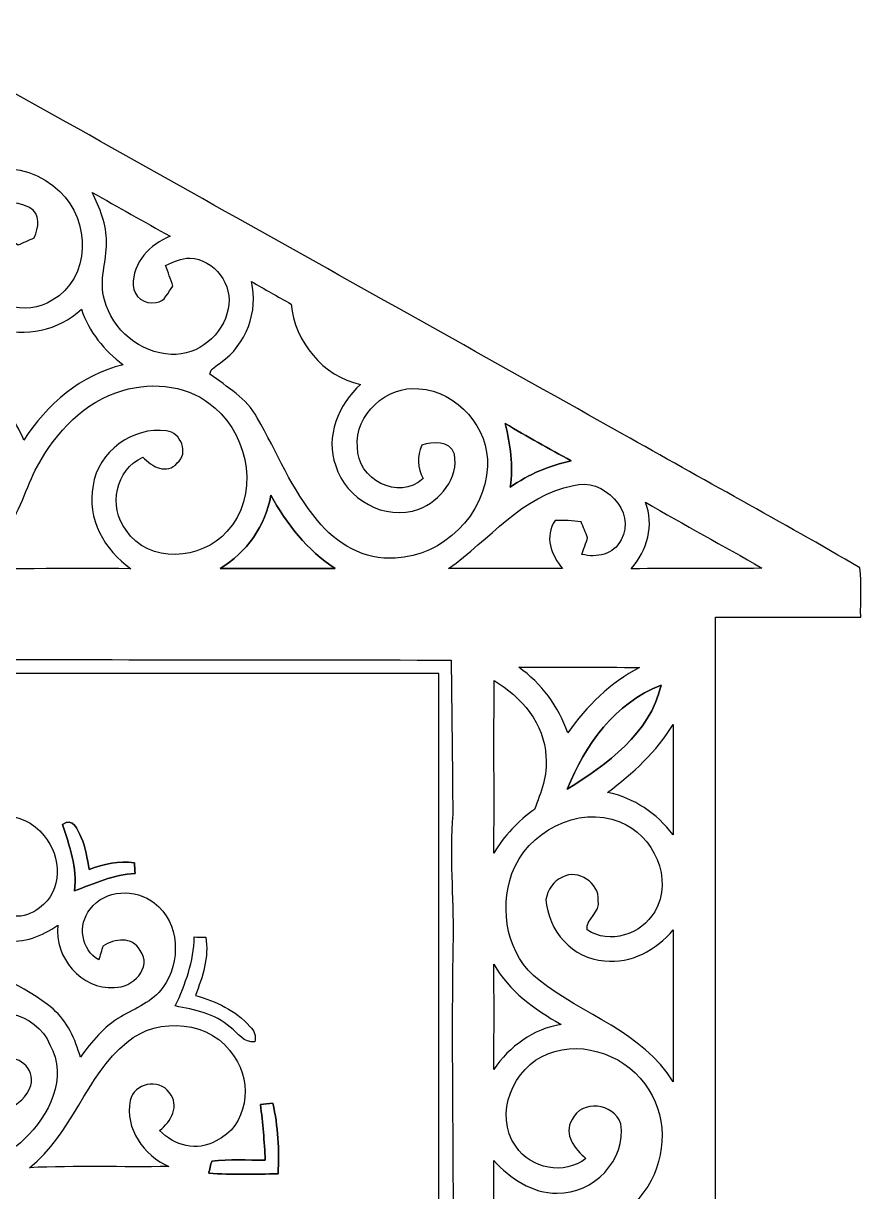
# Model space of a CAD drawing. Header units: centimetres. Extents: x -10.6 to 10.6, y -12.7 to 12.7.
# Drawn here: x -2.36 to 3.84, y 4.05 to 12.7 of the extents above; entities that cross this region are included whole.
import ezdxf

# ---------------------------------------------------------------- set-up
doc = ezdxf.new("R2010")
doc.units = ezdxf.units.CM
doc.header["$MEASUREMENT"] = 0
doc.layers.add('Camada 1', color=7, linetype='Continuous')

msp = doc.modelspace()

# ---------------------------------------------------------------- linework, layer by layer
at = {"layer": 'Camada 1', "color": 156}
for points, knots in [([(-3.39724, 12.67918), (-3.36656, 12.69717), (-3.33657, 12.69505), (-3.30694, 12.67248), (-3.30694, 12.67248), (-1.51377, 11.66636), (0.28081, 10.6627), (2.07432, 9.65764), (2.07432, 9.65764), (2.65818, 9.32602), (3.2512, 9.00782), (3.82975, 8.66775), (3.82975, 8.66775), (3.84281, 8.5471), (3.83363, 8.42504), (3.83575, 8.30367), (3.83575, 8.30367), (3.47768, 8.30438), (3.11962, 8.30367), (2.76153, 8.30403), (2.76153, 8.30403), (2.76224, 2.60667), (2.75872, -3.09068), (2.76331, -8.78804), (2.76331, -8.78804), (2.90371, -8.78804), (3.06882, -8.86989), (3.05893, -9.03216), (3.05893, -9.03216), (3.0667, -10.12189), (3.05964, -11.21197), (3.06246, -12.30171), (3.06246, -12.30171), (-1.22061, -12.30066), (-5.50367, -12.30312), (-9.7864, -12.30066), (-9.7864, -12.30066), (-9.78605, -11.26949), (-9.78534, -10.23866), (-9.78675, -9.2075), (-9.78675, -9.2075), (-9.785, -9.10201), (-9.79663, -8.9863), (-9.7356, -8.89387), (-9.7356, -8.89387), (-9.67846, -8.80886), (-9.56627, -8.80356), (-9.47561, -8.78628), (-9.47561, -8.78628), (-9.47314, -3.08963), (-9.47243, 2.60702), (-9.47596, 8.30367), (-9.47596, 8.30367), (-9.8358, 8.30438), (-10.19563, 8.30297), (-10.55581, 8.30473), (-10.55581, 8.30473), (-10.55511, 8.42821), (-10.55546, 8.55168), (-10.55404, 8.67515), (-10.55404, 8.67515), (-8.16574, 10.00478), (-5.78414, 11.34709), (-3.39724, 12.67918)], [0, 0, 0, 0, 0.0588235, 0.0588235, 0.0588235, 0.0588235, 0.1176471, 0.1176471, 0.1176471, 0.1176471, 0.1764706, 0.1764706, 0.1764706, 0.1764706, 0.2352941, 0.2352941, 0.2352941, 0.2352941, 0.2941176, 0.2941176, 0.2941176, 0.2941176, 0.3529412, 0.3529412, 0.3529412, 0.3529412, 0.4117647, 0.4117647, 0.4117647, 0.4117647, 0.4705882, 0.4705882, 0.4705882, 0.4705882, 0.5294118, 0.5294118, 0.5294118, 0.5294118, 0.5882353, 0.5882353, 0.5882353, 0.5882353, 0.6470588, 0.6470588, 0.6470588, 0.6470588, 0.7058824, 0.7058824, 0.7058824, 0.7058824, 0.7647059, 0.7647059, 0.7647059, 0.7647059, 0.8235294, 0.8235294, 0.8235294, 0.8235294, 0.8823529, 0.8823529, 0.8823529, 0.8823529, 1, 1, 1, 1]), ([(-3.0667, 11.39366), (-3.0667, 11.39366), (-3.0667, 11.39366), (-3.0667, 11.39366), (-3.0667, 11.39366), (-3.34963, 11.07934), (-3.32527, 10.56251), (-3.05611, 10.24713), (-3.05611, 10.24713), (-2.95451, 10.11837), (-2.81445, 10.02911), (-2.667, 9.96173), (-2.667, 9.96173), (-2.51989, 9.89435), (-2.41899, 9.75924), (-2.36007, 9.61213), (-2.36007, 9.61213), (-2.19287, 9.87918), (-1.93604, 10.09508), (-1.62594, 10.17129), (-1.62594, 10.17129), (-1.76564, 10.27606), (-1.87888, 10.414), (-1.93462, 10.58121), (-1.93462, 10.58121), (-2.10219, 10.42528), (-2.35091, 10.36884), (-2.56821, 10.44398), (-2.56821, 10.44398), (-2.81586, 10.52688), (-2.96969, 10.8264), (-2.87725, 11.07369), (-2.87725, 11.07369), (-2.81094, 11.29523), (-2.5333, 11.4434), (-2.31951, 11.33404), (-2.31951, 11.33404), (-2.23237, 11.28888), (-2.25142, 11.18376), (-2.28318, 11.10932), (-2.28318, 11.10932), (-2.32339, 11.09274), (-2.36326, 11.07545), (-2.40312, 11.05781), (-2.40312, 11.05781), (-2.45709, 11.09415), (-2.50754, 11.13542), (-2.5541, 11.17987), (-2.5541, 11.17987), (-2.68323, 11.12131), (-2.75872, 10.96504), (-2.70756, 10.82992), (-2.70756, 10.82992), (-2.64407, 10.59885), (-2.33927, 10.52547), (-2.14982, 10.6486), (-2.14982, 10.6486), (-1.86407, 10.8084), (-1.86548, 11.24338), (-2.09444, 11.45222), (-2.09444, 11.45222), (-2.35725, 11.71715), (-2.82539, 11.66071), (-3.0667, 11.39366)], [0, 0, 0, 0, 0.0588235, 0.0588235, 0.0588235, 0.0588235, 0.1176471, 0.1176471, 0.1176471, 0.1176471, 0.1764706, 0.1764706, 0.1764706, 0.1764706, 0.2352941, 0.2352941, 0.2352941, 0.2352941, 0.2941176, 0.2941176, 0.2941176, 0.2941176, 0.3529412, 0.3529412, 0.3529412, 0.3529412, 0.4117647, 0.4117647, 0.4117647, 0.4117647, 0.4705882, 0.4705882, 0.4705882, 0.4705882, 0.5294118, 0.5294118, 0.5294118, 0.5294118, 0.5882353, 0.5882353, 0.5882353, 0.5882353, 0.6470588, 0.6470588, 0.6470588, 0.6470588, 0.7058824, 0.7058824, 0.7058824, 0.7058824, 0.7647059, 0.7647059, 0.7647059, 0.7647059, 0.8235294, 0.8235294, 0.8235294, 0.8235294, 0.8823529, 0.8823529, 0.8823529, 0.8823529, 1, 1, 1, 1]), ([(-1.8542, 11.44658), (-1.8542, 11.44658), (-1.8542, 11.44658), (-1.8542, 11.44658), (-1.8542, 11.44658), (-1.80021, 11.33086), (-1.74519, 11.2088), (-1.74871, 11.07792), (-1.74871, 11.07792), (-1.74449, 10.93505), (-1.80903, 10.79182), (-1.76213, 10.65071), (-1.76213, 10.65071), (-1.70602, 10.42882), (-1.49825, 10.25595), (-1.26858, 10.24748), (-1.26858, 10.24748), (-1.07102, 10.23725), (-0.8837, 10.39071), (-0.84842, 10.58403), (-0.84842, 10.58403), (-0.80573, 10.75866), (-0.95003, 10.95587), (-1.13135, 10.95868), (-1.13135, 10.95868), (-1.19591, 10.96362), (-1.25306, 10.92905), (-1.31092, 10.90647), (-1.31092, 10.90647), (-1.29292, 10.85532), (-1.27494, 10.80452), (-1.25659, 10.75337), (-1.25659, 10.75337), (-1.2954, 10.71138), (-1.31339, 10.63307), (-1.38077, 10.63237), (-1.38077, 10.63237), (-1.46332, 10.61049), (-1.54834, 10.67435), (-1.55117, 10.75901), (-1.55117, 10.75901), (-1.5568, 10.92658), (-1.42451, 11.06205), (-1.27811, 11.12237), (-1.27811, 11.12237), (-1.47038, 11.22997), (-1.66334, 11.33686), (-1.8542, 11.44658)], [0, 0, 0, 0, 0.0769231, 0.0769231, 0.0769231, 0.0769231, 0.1538462, 0.1538462, 0.1538462, 0.1538462, 0.2307692, 0.2307692, 0.2307692, 0.2307692, 0.3076923, 0.3076923, 0.3076923, 0.3076923, 0.3846154, 0.3846154, 0.3846154, 0.3846154, 0.4615385, 0.4615385, 0.4615385, 0.4615385, 0.5384615, 0.5384615, 0.5384615, 0.5384615, 0.6153846, 0.6153846, 0.6153846, 0.6153846, 0.6923077, 0.6923077, 0.6923077, 0.6923077, 0.7692308, 0.7692308, 0.7692308, 0.7692308, 0.8461538, 0.8461538, 0.8461538, 0.8461538, 1, 1, 1, 1]), ([(-0.67522, 10.78723), (-0.67522, 10.78723), (-0.67522, 10.78723), (-0.67522, 10.78723), (-0.67522, 10.78723), (-0.62123, 10.56569), (-0.71402, 10.31733), (-0.9024, 10.18786), (-0.9024, 10.18786), (-0.92991, 10.16035), (-0.97895, 10.14623), (-0.98319, 10.10179), (-0.98319, 10.10179), (-0.85653, 10.00619), (-0.71013, 9.92328), (-0.63253, 9.77864), (-0.63253, 9.77864), (-0.48612, 9.52464), (-0.37782, 9.24525), (-0.18625, 9.01911), (-0.18625, 9.01911), (-0.04938, 8.84696), (0.16298, 8.72207), (0.38876, 8.74077), (0.38876, 8.74077), (0.744, 8.75383), (1.05728, 9.06215), (1.07209, 9.4181), (1.07209, 9.4181), (1.08725, 9.70315), (0.84983, 9.97231), (0.56515, 9.99348), (0.56515, 9.99348), (0.32702, 10.01747), (0.08678, 9.80474), (0.11007, 9.56027), (0.11007, 9.56027), (0.10337, 9.32602), (0.41663, 9.15811), (0.59513, 9.32849), (0.59513, 9.32849), (0.55421, 9.40858), (0.55068, 9.49325), (0.58596, 9.57579), (0.58596, 9.57579), (0.67027, 9.60154), (0.79128, 9.6139), (0.82727, 9.50983), (0.82727, 9.50983), (0.86254, 9.33414), (0.72107, 9.16305), (0.56339, 9.10096), (0.56339, 9.10096), (0.31362, 9.01206), (0.02399, 9.17469), (-0.0515, 9.42374), (-0.0515, 9.42374), (-0.13194, 9.63859), (-0.02857, 9.87777), (0.13194, 10.02594), (0.13194, 10.02594), (-0.14746, 10.0852), (-0.35312, 10.34133), (-0.3824, 10.62037), (-0.3824, 10.62037), (-0.48012, 10.67576), (-0.57855, 10.72973), (-0.67522, 10.78723)], [0, 0, 0, 0, 0.0555556, 0.0555556, 0.0555556, 0.0555556, 0.1111111, 0.1111111, 0.1111111, 0.1111111, 0.1666667, 0.1666667, 0.1666667, 0.1666667, 0.2222222, 0.2222222, 0.2222222, 0.2222222, 0.2777778, 0.2777778, 0.2777778, 0.2777778, 0.3333333, 0.3333333, 0.3333333, 0.3333333, 0.3888889, 0.3888889, 0.3888889, 0.3888889, 0.4444444, 0.4444444, 0.4444444, 0.4444444, 0.5, 0.5, 0.5, 0.5, 0.5555556, 0.5555556, 0.5555556, 0.5555556, 0.6111111, 0.6111111, 0.6111111, 0.6111111, 0.6666667, 0.6666667, 0.6666667, 0.6666667, 0.7222222, 0.7222222, 0.7222222, 0.7222222, 0.7777778, 0.7777778, 0.7777778, 0.7777778, 0.8333333, 0.8333333, 0.8333333, 0.8333333, 0.8888889, 0.8888889, 0.8888889, 0.8888889, 1, 1, 1, 1]), ([(-1.62842, 9.98113), (-1.62842, 9.98113), (-1.62842, 9.98113), (-1.62842, 9.98113), (-1.62842, 9.98113), (-1.90923, 9.89999), (-2.12372, 9.6721), (-2.25918, 9.42128), (-2.25918, 9.42128), (-2.34914, 9.26076), (-2.38371, 9.06955), (-2.51107, 8.93162), (-2.51107, 8.93162), (-2.63735, 8.78769), (-2.81905, 8.70973), (-3.00214, 8.66845), (-3.00214, 8.66845), (-2.52411, 8.6547), (-2.04576, 8.66633), (-1.56739, 8.66175), (-1.56739, 8.66175), (-1.76388, 8.79686), (-1.89688, 9.03358), (-1.8482, 9.27629), (-1.8482, 9.27629), (-1.81222, 9.52816), (-1.55468, 9.71549), (-1.30422, 9.68127), (-1.30422, 9.68127), (-1.19909, 9.6721), (-1.13524, 9.51406), (-1.22449, 9.44421), (-1.22449, 9.44421), (-1.2975, 9.35319), (-1.41605, 9.41846), (-1.47849, 9.48619), (-1.47849, 9.48619), (-1.6838, 9.39553), (-1.73567, 9.12001), (-1.60338, 8.94608), (-1.60338, 8.94608), (-1.43651, 8.69491), (-1.04422, 8.72313), (-0.85724, 8.93621), (-0.85724, 8.93621), (-0.6156, 9.19198), (-0.68967, 9.63118), (-0.94509, 9.85026), (-0.94509, 9.85026), (-1.12606, 10.01924), (-1.39805, 10.04675), (-1.62842, 9.98113)], [0, 0, 0, 0, 0.0714286, 0.0714286, 0.0714286, 0.0714286, 0.1428571, 0.1428571, 0.1428571, 0.1428571, 0.2142857, 0.2142857, 0.2142857, 0.2142857, 0.2857143, 0.2857143, 0.2857143, 0.2857143, 0.3571429, 0.3571429, 0.3571429, 0.3571429, 0.4285714, 0.4285714, 0.4285714, 0.4285714, 0.5, 0.5, 0.5, 0.5, 0.5714286, 0.5714286, 0.5714286, 0.5714286, 0.6428571, 0.6428571, 0.6428571, 0.6428571, 0.7142857, 0.7142857, 0.7142857, 0.7142857, 0.7857143, 0.7857143, 0.7857143, 0.7857143, 0.8571429, 0.8571429, 0.8571429, 0.8571429, 1, 1, 1, 1]), ([(1.24071, 9.26429), (1.24071, 9.26429), (1.24071, 9.26429), (1.24071, 9.26429), (1.24071, 9.26429), (1.37583, 9.36025), (1.53034, 9.42516), (1.69262, 9.45902), (1.69262, 9.45902), (1.52929, 9.5504), (1.36489, 9.64), (1.20402, 9.7356), (1.20402, 9.7356), (1.24142, 9.58144), (1.26471, 9.42304), (1.24071, 9.26429)], [0, 0, 0, 0, 0.2, 0.2, 0.2, 0.2, 0.4, 0.4, 0.4, 0.4, 0.6, 0.6, 0.6, 0.6, 1, 1, 1, 1]), ([(1.7085, 9.27629), (1.7085, 9.27629), (1.7085, 9.27629), (1.7085, 9.27629), (1.7085, 9.27629), (1.32608, 9.20432), (1.08654, 8.87306), (0.78351, 8.66281), (0.78351, 8.66281), (1.06469, 8.6614), (1.34584, 8.66316), (1.62701, 8.6621), (1.62701, 8.6621), (1.54445, 8.76334), (1.49189, 8.89881), (1.57268, 9.01805), (1.57268, 9.01805), (1.63724, 9.02017), (1.7018, 9.01734), (1.76635, 9.00888), (1.76635, 9.00888), (1.78187, 8.96937), (1.79775, 8.92986), (1.81397, 8.89035), (1.81397, 8.89035), (1.8034, 8.85966), (1.78223, 8.79827), (1.77165, 8.76758), (1.77165, 8.76758), (1.8817, 8.74077), (2.0073, 8.7644), (2.06199, 8.87483), (2.06199, 8.87483), (2.17981, 9.08543), (1.92651, 9.34261), (1.7085, 9.27629)], [0, 0, 0, 0, 0.1, 0.1, 0.1, 0.1, 0.2, 0.2, 0.2, 0.2, 0.3, 0.3, 0.3, 0.3, 0.4, 0.4, 0.4, 0.4, 0.5, 0.5, 0.5, 0.5, 0.6, 0.6, 0.6, 0.6, 0.7, 0.7, 0.7, 0.7, 0.8, 0.8, 0.8, 0.8, 1, 1, 1, 1]), ([(-0.90805, 8.6621), (-0.90805, 8.6621), (-0.90805, 8.6621), (-0.90805, 8.6621), (-0.90805, 8.6621), (-0.62406, 8.66281), (-0.34008, 8.66104), (-0.05608, 8.66352), (-0.05608, 8.66352), (-0.26175, 8.79722), (-0.41627, 8.993), (-0.53199, 9.20679), (-0.53199, 9.20679), (-0.56938, 8.97819), (-0.71154, 8.78169), (-0.90805, 8.6621)], [0, 0, 0, 0, 0.2, 0.2, 0.2, 0.2, 0.4, 0.4, 0.4, 0.4, 0.6, 0.6, 0.6, 0.6, 1, 1, 1, 1]), ([(2.13676, 8.66104), (2.13676, 8.66104), (2.13676, 8.66104), (2.13676, 8.66104), (2.13676, 8.66104), (2.45886, 8.66563), (2.78129, 8.65786), (3.10373, 8.66527), (3.10373, 8.66527), (2.81939, 8.8332), (2.52589, 8.98525), (2.24225, 9.15458), (2.24225, 9.15458), (2.30857, 8.98207), (2.25602, 8.79615), (2.13676, 8.66104)], [0, 0, 0, 0, 0.2, 0.2, 0.2, 0.2, 0.4, 0.4, 0.4, 0.4, 0.6, 0.6, 0.6, 0.6, 1, 1, 1, 1]), ([(-7.5251, 7.98159), (-7.5251, 7.98159), (-7.5251, 7.98159), (-7.5251, 7.98159), (-7.5251, 7.98159), (-7.54732, 7.9068), (-7.51981, 7.87576), (-7.4429, 7.88775), (-7.4429, 7.88775), (-4.72475, 7.88351), (-2.00625, 7.88846), (0.71191, 7.88563), (0.71191, 7.88563), (0.71049, 1.29117), (0.71225, -5.30294), (0.7112, -11.89708), (0.7112, -11.89708), (-1.99565, -11.89708), (-4.70252, -11.89708), (-7.40903, -11.89708), (-7.40903, -11.89708), (-7.45137, -11.89743), (-7.49299, -11.90166), (-7.53463, -11.90941), (-7.53463, -11.90941), (-7.55967, -12.01454), (-7.43654, -11.98915), (-7.37622, -11.9969), (-7.37622, -11.9969), (-5.49451, -11.9962), (-3.6128, -11.9969), (-1.73107, -11.99656), (-1.73107, -11.99656), (-0.88688, -11.99161), (-0.04268, -12.00714), (0.80115, -11.98845), (0.80115, -11.98845), (0.82973, -11.66213), (0.81704, -11.33333), (0.8068, -11.00632), (0.8068, -11.00632), (0.82585, -10.59568), (0.81633, -10.18399), (0.81068, -9.77299), (0.81068, -9.77299), (0.83643, -9.43186), (0.78916, -9.09072), (0.81597, -8.7503), (0.81597, -8.7503), (0.82373, -8.52628), (0.79162, -8.30262), (0.81033, -8.07895), (0.81033, -8.07895), (0.83043, -7.80767), (0.80044, -7.53638), (0.81455, -7.2651), (0.81455, -7.2651), (0.80468, -7.01852), (0.82761, -6.77192), (0.80573, -6.52533), (0.80573, -6.52533), (0.82761, -5.89033), (0.81209, -5.25426), (0.81173, -4.61963), (0.81173, -4.61963), (0.82585, -4.04424), (0.7934, -3.4692), (0.81738, -2.89453), (0.81738, -2.89453), (0.79833, -2.51882), (0.83397, -2.14277), (0.80892, -1.76742), (0.80892, -1.76742), (0.81633, -1.20156), (0.81209, -0.63675), (0.80926, -0.0709), (0.80926, -0.0709), (0.83643, 0.24694), (0.78705, 0.56549), (0.81597, 0.88335), (0.81597, 0.88335), (0.79728, 1.21179), (0.83397, 1.54057), (0.80644, 1.86867), (0.80644, 1.86867), (0.81492, 2.15159), (0.81173, 2.43451), (0.81492, 2.71744), (0.81492, 2.71744), (0.78987, 2.99931), (0.82585, 3.28117), (0.81704, 3.56305), (0.81704, 3.56305), (0.82161, 4.35256), (0.80256, 5.14139), (0.81738, 5.93054), (0.81738, 5.93054), (0.82196, 6.23534), (0.78951, 6.53979), (0.81526, 6.84423), (0.81526, 6.84423), (0.81244, 7.22488), (0.80892, 7.60482), (0.80256, 7.98512), (0.80256, 7.98512), (-1.87466, 7.99218), (-4.55224, 7.98583), (-7.22982, 7.98865), (-7.22982, 7.98865), (-7.32825, 7.98829), (-7.42702, 7.99182), (-7.5251, 7.98159)], [0, 0, 0, 0, 0.0344828, 0.0344828, 0.0344828, 0.0344828, 0.0689655, 0.0689655, 0.0689655, 0.0689655, 0.1034483, 0.1034483, 0.1034483, 0.1034483, 0.137931, 0.137931, 0.137931, 0.137931, 0.1724138, 0.1724138, 0.1724138, 0.1724138, 0.2068966, 0.2068966, 0.2068966, 0.2068966, 0.2413793, 0.2413793, 0.2413793, 0.2413793, 0.2758621, 0.2758621, 0.2758621, 0.2758621, 0.3103448, 0.3103448, 0.3103448, 0.3103448, 0.3448276, 0.3448276, 0.3448276, 0.3448276, 0.3793103, 0.3793103, 0.3793103, 0.3793103, 0.4137931, 0.4137931, 0.4137931, 0.4137931, 0.4482759, 0.4482759, 0.4482759, 0.4482759, 0.4827586, 0.4827586, 0.4827586, 0.4827586, 0.5172414, 0.5172414, 0.5172414, 0.5172414, 0.5517241, 0.5517241, 0.5517241, 0.5517241, 0.5862069, 0.5862069, 0.5862069, 0.5862069, 0.6206897, 0.6206897, 0.6206897, 0.6206897, 0.6551724, 0.6551724, 0.6551724, 0.6551724, 0.6896552, 0.6896552, 0.6896552, 0.6896552, 0.7241379, 0.7241379, 0.7241379, 0.7241379, 0.7586207, 0.7586207, 0.7586207, 0.7586207, 0.7931034, 0.7931034, 0.7931034, 0.7931034, 0.8275862, 0.8275862, 0.8275862, 0.8275862, 0.862069, 0.862069, 0.862069, 0.862069, 0.8965517, 0.8965517, 0.8965517, 0.8965517, 0.9310345, 0.9310345, 0.9310345, 0.9310345, 1, 1, 1, 1]), ([(1.30422, 7.93255), (1.30422, 7.93255), (1.30422, 7.93255), (1.30422, 7.93255), (1.30422, 7.93255), (1.47214, 7.8112), (1.59948, 7.64329), (1.66687, 7.44677), (1.66687, 7.44677), (1.80622, 7.64504), (1.98154, 7.81861), (2.19886, 7.93009), (2.19886, 7.93009), (1.90076, 7.93467), (1.60231, 7.93009), (1.30422, 7.93255)], [0, 0, 0, 0, 0.2, 0.2, 0.2, 0.2, 0.4, 0.4, 0.4, 0.4, 0.6, 0.6, 0.6, 0.6, 1, 1, 1, 1]), ([(1.12182, 7.83412), (1.12182, 7.83412), (1.12182, 7.83412), (1.12182, 7.83412), (1.12182, 7.83412), (1.11865, 7.40833), (1.12253, 6.98287), (1.11972, 6.55708), (1.11972, 6.55708), (1.19732, 6.68443), (1.29821, 6.79591), (1.42134, 6.88057), (1.42134, 6.88057), (1.46685, 7.0058), (1.52082, 7.13386), (1.50459, 7.27039), (1.50459, 7.27039), (1.49647, 7.51382), (1.32221, 7.71418), (1.12182, 7.83412)], [0, 0, 0, 0, 0.1666667, 0.1666667, 0.1666667, 0.1666667, 0.3333333, 0.3333333, 0.3333333, 0.3333333, 0.5, 0.5, 0.5, 0.5, 0.6666667, 0.6666667, 0.6666667, 0.6666667, 1, 1, 1, 1]), ([(1.66299, 7.0298), (1.66299, 7.0298), (1.66299, 7.0298), (1.66299, 7.0298), (1.66299, 7.0298), (1.9565, 7.21395), (2.27576, 7.44007), (2.35761, 7.79885), (2.35761, 7.79885), (2.0186, 7.66867), (1.79422, 7.35576), (1.66299, 7.0298)], [0, 0, 0, 0, 0.25, 0.25, 0.25, 0.25, 0.5, 0.5, 0.5, 0.5, 1, 1, 1, 1]), ([(1.96215, 7.00617), (1.96215, 7.00617), (1.96215, 7.00617), (1.96215, 7.00617), (1.96215, 7.00617), (2.15723, 6.96489), (2.32692, 6.85095), (2.44651, 6.69254), (2.44651, 6.69254), (2.44651, 6.96489), (2.44686, 7.23723), (2.44651, 7.50958), (2.44651, 7.50958), (2.32621, 7.30637), (2.1477, 7.14762), (1.96215, 7.00617)], [0, 0, 0, 0, 0.2, 0.2, 0.2, 0.2, 0.4, 0.4, 0.4, 0.4, 0.6, 0.6, 0.6, 0.6, 1, 1, 1, 1]), ([(-2.885, 6.73135), (-2.885, 6.73135), (-2.885, 6.73135), (-2.885, 6.73135), (-2.885, 6.73135), (-3.18311, 6.52322), (-3.18099, 6.00145), (-2.86385, 5.81306), (-2.86385, 5.81306), (-2.62748, 5.67124), (-2.35654, 5.58482), (-2.14453, 5.40349), (-2.14453, 5.40349), (-2.03834, 5.31176), (-1.97943, 5.18018), (-1.94203, 5.04754), (-1.94203, 5.04754), (-1.85807, 5.16149), (-1.76635, 5.27437), (-1.64253, 5.34634), (-1.64253, 5.34634), (-1.53458, 5.4109), (-1.40475, 5.45429), (-1.33173, 5.56365), (-1.33173, 5.56365), (-1.19556, 5.74604), (-1.20297, 6.0466), (-1.39452, 6.18842), (-1.39452, 6.18842), (-1.53282, 6.29601), (-1.76176, 6.29002), (-1.86937, 6.14221), (-1.86937, 6.14221), (-1.96391, 6.02721), (-1.93674, 5.84129), (-1.80586, 5.76615), (-1.80586, 5.76615), (-1.79846, 5.79154), (-1.78293, 5.84305), (-1.77517, 5.86846), (-1.77517, 5.86846), (-1.68839, 5.92454), (-1.55751, 5.94323), (-1.49965, 5.83671), (-1.49965, 5.83671), (-1.40511, 5.709), (-1.55716, 5.5573), (-1.69016, 5.56294), (-1.69016, 5.56294), (-1.93745, 5.5446), (-2.1343, 5.7859), (-2.10996, 6.02402), (-2.10996, 6.02402), (-2.2232, 5.94254), (-2.3622, 5.88751), (-2.50367, 5.91149), (-2.50367, 5.91149), (-2.71885, 5.9376), (-2.89453, 6.15879), (-2.85962, 6.37292), (-2.85962, 6.37292), (-2.82609, 6.52709), (-2.58127, 6.53944), (-2.53965, 6.38598), (-2.53965, 6.38598), (-2.49907, 6.29778), (-2.56998, 6.22087), (-2.62361, 6.15914), (-2.62361, 6.15914), (-2.51388, 6.07484), (-2.35408, 6.05895), (-2.24437, 6.1528), (-2.24437, 6.1528), (-2.07256, 6.27379), (-2.08068, 6.5352), (-2.20944, 6.68479), (-2.20944, 6.68479), (-2.36714, 6.88939), (-2.69168, 6.87916), (-2.885, 6.73135)], [0, 0, 0, 0, 0.047619, 0.047619, 0.047619, 0.047619, 0.0952381, 0.0952381, 0.0952381, 0.0952381, 0.1428571, 0.1428571, 0.1428571, 0.1428571, 0.1904762, 0.1904762, 0.1904762, 0.1904762, 0.2380952, 0.2380952, 0.2380952, 0.2380952, 0.2857143, 0.2857143, 0.2857143, 0.2857143, 0.3333333, 0.3333333, 0.3333333, 0.3333333, 0.3809524, 0.3809524, 0.3809524, 0.3809524, 0.4285714, 0.4285714, 0.4285714, 0.4285714, 0.4761905, 0.4761905, 0.4761905, 0.4761905, 0.5238095, 0.5238095, 0.5238095, 0.5238095, 0.5714286, 0.5714286, 0.5714286, 0.5714286, 0.6190476, 0.6190476, 0.6190476, 0.6190476, 0.6666667, 0.6666667, 0.6666667, 0.6666667, 0.7142857, 0.7142857, 0.7142857, 0.7142857, 0.7619048, 0.7619048, 0.7619048, 0.7619048, 0.8095238, 0.8095238, 0.8095238, 0.8095238, 0.8571429, 0.8571429, 0.8571429, 0.8571429, 0.9047619, 0.9047619, 0.9047619, 0.9047619, 1, 1, 1, 1]), ([(1.25341, 6.40537), (1.25341, 6.40537), (1.25341, 6.40537), (1.25341, 6.40537), (1.25341, 6.40537), (1.15675, 6.13621), (1.21849, 5.79542), (1.45415, 5.61622), (1.45415, 5.61622), (1.77977, 5.35939), (2.21896, 5.23416), (2.44756, 4.8648), (2.44756, 4.8648), (2.44651, 5.2398), (2.4451, 5.61445), (2.44827, 5.9891), (2.44827, 5.9891), (2.32233, 5.84234), (2.13676, 5.73546), (1.93781, 5.76014), (1.93781, 5.76014), (1.70356, 5.77144), (1.52011, 5.98628), (1.50495, 6.21312), (1.50495, 6.21312), (1.51799, 6.28332), (1.55999, 6.35212), (1.62842, 6.37962), (1.62842, 6.37962), (1.74201, 6.44207), (1.90112, 6.33623), (1.89264, 6.20781), (1.89264, 6.20781), (1.91135, 6.11962), (1.79951, 6.07165), (1.8101, 5.98981), (1.8101, 5.98981), (1.97555, 5.8755), (2.21297, 5.957), (2.31034, 6.12245), (2.31034, 6.12245), (2.45145, 6.36164), (2.30433, 6.69288), (2.05246, 6.78744), (2.05246, 6.78744), (1.74096, 6.91444), (1.3663, 6.71159), (1.25341, 6.40537)], [0, 0, 0, 0, 0.0769231, 0.0769231, 0.0769231, 0.0769231, 0.1538462, 0.1538462, 0.1538462, 0.1538462, 0.2307692, 0.2307692, 0.2307692, 0.2307692, 0.3076923, 0.3076923, 0.3076923, 0.3076923, 0.3846154, 0.3846154, 0.3846154, 0.3846154, 0.4615385, 0.4615385, 0.4615385, 0.4615385, 0.5384615, 0.5384615, 0.5384615, 0.5384615, 0.6153846, 0.6153846, 0.6153846, 0.6153846, 0.6923077, 0.6923077, 0.6923077, 0.6923077, 0.7692308, 0.7692308, 0.7692308, 0.7692308, 0.8461538, 0.8461538, 0.8461538, 0.8461538, 1, 1, 1, 1]), ([(-2.07432, 6.76909), (-2.07432, 6.76909), (-2.07432, 6.76909), (-2.07432, 6.76909), (-2.07432, 6.76909), (-2.02177, 6.60929), (-1.96497, 6.44947), (-1.98508, 6.27768), (-1.98508, 6.27768), (-1.83832, 6.33129), (-1.69579, 6.39867), (-1.53634, 6.40537), (-1.53634, 6.40537), (-1.53775, 6.42549), (-1.54023, 6.46606), (-1.54128, 6.48616), (-1.54128, 6.48616), (-1.65629, 6.50063), (-1.77095, 6.47629), (-1.87783, 6.43536), (-1.87783, 6.43536), (-1.89018, 6.51581), (-1.90287, 6.59765), (-1.93498, 6.67315), (-1.93498, 6.67315), (-1.96427, 6.72958), (-1.99636, 6.8273), (-2.07432, 6.76909)], [0, 0, 0, 0, 0.125, 0.125, 0.125, 0.125, 0.25, 0.25, 0.25, 0.25, 0.375, 0.375, 0.375, 0.375, 0.5, 0.5, 0.5, 0.5, 0.625, 0.625, 0.625, 0.625, 0.75, 0.75, 0.75, 0.75, 1, 1, 1, 1]), ([(-1.23895, 5.42607), (-1.23895, 5.42607), (-1.23895, 5.42607), (-1.23895, 5.42607), (-1.23895, 5.42607), (-1.09677, 5.39679), (-0.94402, 5.37069), (-0.8329, 5.26873), (-0.8329, 5.26873), (-0.77505, 5.2271), (-0.73096, 5.14948), (-0.64947, 5.16008), (-0.64947, 5.16008), (-0.64206, 5.20312), (-0.65229, 5.2451), (-0.68615, 5.27368), (-0.68615, 5.27368), (-0.79092, 5.39362), (-0.94014, 5.46028), (-1.09007, 5.50367), (-1.09007, 5.50367), (-1.03752, 5.64056), (-0.98707, 5.7866), (-1.01389, 5.93548), (-1.01389, 5.93548), (-1.03504, 5.93548), (-1.07738, 5.93619), (-1.09855, 5.93619), (-1.09855, 5.93619), (-1.10313, 5.75592), (-1.16311, 5.58799), (-1.23895, 5.42607)], [0, 0, 0, 0, 0.1111111, 0.1111111, 0.1111111, 0.1111111, 0.2222222, 0.2222222, 0.2222222, 0.2222222, 0.3333333, 0.3333333, 0.3333333, 0.3333333, 0.4444444, 0.4444444, 0.4444444, 0.4444444, 0.5555556, 0.5555556, 0.5555556, 0.5555556, 0.6666667, 0.6666667, 0.6666667, 0.6666667, 0.7777778, 0.7777778, 0.7777778, 0.7777778, 1, 1, 1, 1]), ([(1.11865, 5.7351), (1.11865, 5.7351), (1.11865, 5.7351), (1.11865, 5.7351), (1.11865, 5.7351), (1.12182, 5.47546), (1.12182, 5.21545), (1.11831, 4.95582), (1.11831, 4.95582), (1.23542, 5.12726), (1.41111, 5.25463), (1.61819, 5.28954), (1.61819, 5.28954), (1.42098, 5.3982), (1.23331, 5.53685), (1.11865, 5.7351)], [0, 0, 0, 0, 0.2, 0.2, 0.2, 0.2, 0.4, 0.4, 0.4, 0.4, 0.6, 0.6, 0.6, 0.6, 1, 1, 1, 1]), ([(-2.7961, 5.26413), (-2.7961, 5.26413), (-2.7961, 5.26413), (-2.7961, 5.26413), (-2.7961, 5.26413), (-2.96545, 5.11457), (-2.86103, 4.81646), (-2.63983, 4.79), (-2.63983, 4.79), (-2.63947, 4.87997), (-2.6356, 5.00415), (-2.5273, 5.03061), (-2.5273, 5.03061), (-2.40736, 5.07364), (-2.27365, 4.96359), (-2.30857, 4.83693), (-2.30857, 4.83693), (-2.36784, 4.67042), (-2.56575, 4.60833), (-2.72873, 4.62633), (-2.72873, 4.62633), (-2.67864, 4.52649), (-2.64018, 4.421), (-2.61443, 4.312), (-2.61443, 4.312), (-2.52236, 4.33916), (-2.42359, 4.36386), (-2.35795, 4.44005), (-2.35795, 4.44005), (-2.17452, 4.61291), (-2.03093, 4.89513), (-2.16712, 5.13891), (-2.16712, 5.13891), (-2.26835, 5.3781), (-2.61691, 5.46981), (-2.7961, 5.26413)], [0, 0, 0, 0, 0.1, 0.1, 0.1, 0.1, 0.2, 0.2, 0.2, 0.2, 0.3, 0.3, 0.3, 0.3, 0.4, 0.4, 0.4, 0.4, 0.5, 0.5, 0.5, 0.5, 0.6, 0.6, 0.6, 0.6, 0.7, 0.7, 0.7, 0.7, 0.8, 0.8, 0.8, 0.8, 1, 1, 1, 1]), ([(-1.59666, 5.1583), (-1.59666, 5.1583), (-1.59666, 5.1583), (-1.59666, 5.1583), (-1.59666, 5.1583), (-1.9057, 4.90502), (-2.0013, 4.4771), (-2.3181, 4.22909), (-2.3181, 4.22909), (-1.97484, 4.24497), (-1.63125, 4.23192), (-1.28763, 4.23757), (-1.28763, 4.23757), (-1.47284, 4.3194), (-1.61325, 4.51838), (-1.57373, 4.72581), (-1.57373, 4.72581), (-1.54586, 4.85386), (-1.36031, 4.89372), (-1.28376, 4.78472), (-1.28376, 4.78472), (-1.2019, 4.68982), (-1.27246, 4.56881), (-1.35536, 4.50461), (-1.35536, 4.50461), (-1.24777, 4.39242), (-1.07738, 4.34516), (-0.93732, 4.4277), (-0.93732, 4.4277), (-0.70414, 4.53354), (-0.66216, 4.85457), (-0.80398, 5.05142), (-0.80398, 5.05142), (-0.96626, 5.31812), (-1.36489, 5.35164), (-1.59666, 5.1583)], [0, 0, 0, 0, 0.1, 0.1, 0.1, 0.1, 0.2, 0.2, 0.2, 0.2, 0.3, 0.3, 0.3, 0.3, 0.4, 0.4, 0.4, 0.4, 0.5, 0.5, 0.5, 0.5, 0.6, 0.6, 0.6, 0.6, 0.7, 0.7, 0.7, 0.7, 0.8, 0.8, 0.8, 0.8, 1, 1, 1, 1]), ([(1.5194, 5.07223), (1.5194, 5.07223), (1.5194, 5.07223), (1.5194, 5.07223), (1.5194, 5.07223), (1.26364, 4.9717), (1.11407, 4.62314), (1.28164, 4.38714), (1.28164, 4.38714), (1.39488, 4.21852), (1.63865, 4.1723), (1.80162, 4.29753), (1.80162, 4.29753), (1.71908, 4.36633), (1.63335, 4.47357), (1.69827, 4.5847), (1.69827, 4.5847), (1.76812, 4.73533), (2.00837, 4.70923), (2.05951, 4.55471), (2.05951, 4.55471), (2.10361, 4.28695), (1.85384, 4.0326), (1.58891, 4.04071), (1.58891, 4.04071), (1.40229, 4.03859), (1.24037, 4.14972), (1.11972, 4.28237), (1.11972, 4.28237), (1.12077, 3.88584), (1.12253, 3.48896), (1.11831, 3.09209), (1.11831, 3.09209), (1.2065, 3.24343), (1.33208, 3.37007), (1.48519, 3.45546), (1.48519, 3.45546), (1.75436, 3.62303), (2.04045, 3.78812), (2.23061, 4.04917), (2.23061, 4.04917), (2.39006, 4.26507), (2.41477, 4.57763), (2.26694, 4.80589), (2.26694, 4.80589), (2.11771, 5.05037), (1.79069, 5.17983), (1.5194, 5.07223)], [0, 0, 0, 0, 0.0769231, 0.0769231, 0.0769231, 0.0769231, 0.1538462, 0.1538462, 0.1538462, 0.1538462, 0.2307692, 0.2307692, 0.2307692, 0.2307692, 0.3076923, 0.3076923, 0.3076923, 0.3076923, 0.3846154, 0.3846154, 0.3846154, 0.3846154, 0.4615385, 0.4615385, 0.4615385, 0.4615385, 0.5384615, 0.5384615, 0.5384615, 0.5384615, 0.6153846, 0.6153846, 0.6153846, 0.6153846, 0.6923077, 0.6923077, 0.6923077, 0.6923077, 0.7692308, 0.7692308, 0.7692308, 0.7692308, 0.8461538, 0.8461538, 0.8461538, 0.8461538, 1, 1, 1, 1]), ([(-0.60888, 4.69618), (-0.60888, 4.69618), (-0.60888, 4.69618), (-0.60888, 4.69618), (-0.60888, 4.69618), (-0.59019, 4.55965), (-0.57996, 4.42241), (-0.57255, 4.28483), (-0.57255, 4.28483), (-0.70484, 4.28342), (-0.83819, 4.294), (-0.96979, 4.27672), (-0.96979, 4.27672), (-0.97542, 4.2545), (-0.98636, 4.2097), (-0.99201, 4.18747), (-0.99201, 4.18747), (-0.82091, 4.17759), (-0.6491, 4.17971), (-0.47766, 4.18465), (-0.47766, 4.18465), (-0.46918, 4.35926), (-0.478, 4.53531), (-0.51717, 4.70605), (-0.51717, 4.70605), (-0.54785, 4.70252), (-0.5782, 4.699), (-0.60888, 4.69618)], [0, 0, 0, 0, 0.125, 0.125, 0.125, 0.125, 0.25, 0.25, 0.25, 0.25, 0.375, 0.375, 0.375, 0.375, 0.5, 0.5, 0.5, 0.5, 0.625, 0.625, 0.625, 0.625, 0.75, 0.75, 0.75, 0.75, 1, 1, 1, 1])]:
    msp.add_open_spline(points, degree=3, knots=knots, dxfattribs=at)
at = {"layer": 'Camada 1', "color": 7}
for points, knots in [([(1.24071, 9.26429), (1.26471, 9.42304), (1.24142, 9.58144), (1.20402, 9.7356), (1.20402, 9.7356), (1.36489, 9.64), (1.52929, 9.5504), (1.69262, 9.45902), (1.69262, 9.45902), (1.53034, 9.42516), (1.37583, 9.36025), (1.24071, 9.26429)], [0, 0, 0, 0, 0.25, 0.25, 0.25, 0.25, 0.5, 0.5, 0.5, 0.5, 1, 1, 1, 1]), ([(-0.90805, 8.6621), (-0.71154, 8.78169), (-0.56938, 8.97819), (-0.53199, 9.20679), (-0.53199, 9.20679), (-0.41627, 8.993), (-0.26175, 8.79722), (-0.05608, 8.66352), (-0.05608, 8.66352), (-0.34008, 8.66104), (-0.62406, 8.66281), (-0.90805, 8.6621)], [0, 0, 0, 0, 0.25, 0.25, 0.25, 0.25, 0.5, 0.5, 0.5, 0.5, 1, 1, 1, 1]), ([(1.66299, 7.0298), (1.79422, 7.35576), (2.0186, 7.66867), (2.35761, 7.79885), (2.35761, 7.79885), (2.27576, 7.44007), (1.9565, 7.21395), (1.66299, 7.0298)], [0, 0, 0, 0, 0.3333333, 0.3333333, 0.3333333, 0.3333333, 1, 1, 1, 1]), ([(-2.07432, 6.76909), (-1.99636, 6.8273), (-1.96427, 6.72958), (-1.93498, 6.67315), (-1.93498, 6.67315), (-1.90287, 6.59765), (-1.89018, 6.51581), (-1.87783, 6.43536), (-1.87783, 6.43536), (-1.77095, 6.47629), (-1.65629, 6.50063), (-1.54128, 6.48616), (-1.54128, 6.48616), (-1.54023, 6.46606), (-1.53775, 6.42549), (-1.53634, 6.40537), (-1.53634, 6.40537), (-1.69579, 6.39867), (-1.83832, 6.33129), (-1.98508, 6.27768), (-1.98508, 6.27768), (-1.96497, 6.44947), (-2.02177, 6.60929), (-2.07432, 6.76909)], [0, 0, 0, 0, 0.1428571, 0.1428571, 0.1428571, 0.1428571, 0.2857143, 0.2857143, 0.2857143, 0.2857143, 0.4285714, 0.4285714, 0.4285714, 0.4285714, 0.5714286, 0.5714286, 0.5714286, 0.5714286, 0.7142857, 0.7142857, 0.7142857, 0.7142857, 1, 1, 1, 1]), ([(-0.60888, 4.69618), (-0.5782, 4.699), (-0.54785, 4.70252), (-0.51717, 4.70605), (-0.51717, 4.70605), (-0.478, 4.53531), (-0.46918, 4.35926), (-0.47766, 4.18465), (-0.47766, 4.18465), (-0.6491, 4.17971), (-0.82091, 4.17759), (-0.99201, 4.18747), (-0.99201, 4.18747), (-0.98636, 4.2097), (-0.97542, 4.2545), (-0.96979, 4.27672), (-0.96979, 4.27672), (-0.83819, 4.294), (-0.70484, 4.28342), (-0.57255, 4.28483), (-0.57255, 4.28483), (-0.57996, 4.42241), (-0.59019, 4.55965), (-0.60888, 4.69618)], [0, 0, 0, 0, 0.1428571, 0.1428571, 0.1428571, 0.1428571, 0.2857143, 0.2857143, 0.2857143, 0.2857143, 0.4285714, 0.4285714, 0.4285714, 0.4285714, 0.5714286, 0.5714286, 0.5714286, 0.5714286, 0.7142857, 0.7142857, 0.7142857, 0.7142857, 1, 1, 1, 1])]:
    msp.add_open_spline(points, degree=3, knots=knots, dxfattribs=at)

doc.saveas('drawing.dxf')
